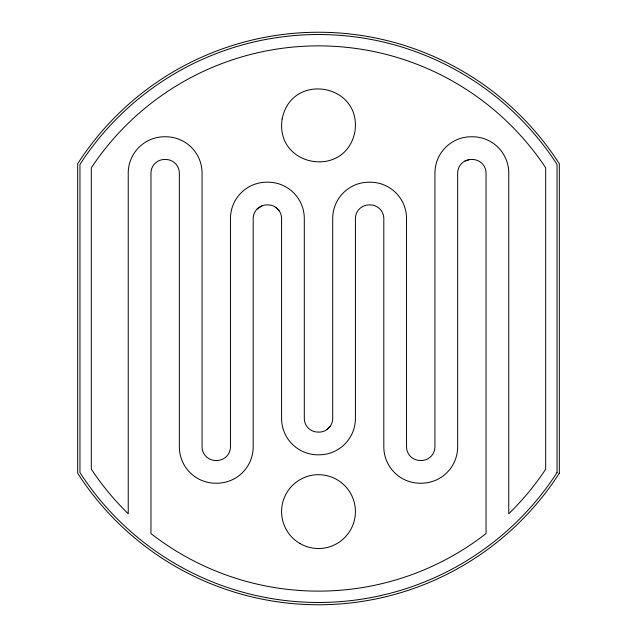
<?xml version="1.0" encoding="UTF-8"?>
<svg xmlns="http://www.w3.org/2000/svg" width="637" height="637" viewBox="0 0 637 637"><rect width="100%" height="100%" fill="white"/><g stroke="black" fill="none" stroke-linecap="round" stroke-linejoin="round"><path stroke-width="0.96" d="M330.093 426.472L327.084 429.489A13.632 13.632 0 0 1 321.199 431.926A20.854 20.854 0 0 1 317.935 432.093A13.632 13.632 0 0 1 304.303 418.461L304.303 218.539A36.349 36.349 0 0 0 267.954 182.19L266.815 182.19A36.349 36.349 0 0 0 230.467 218.539L230.467 446.856A13.632 13.632 0 0 1 218.969 460.32A20.862 20.862 0 0 1 215.696 460.487A13.632 13.632 0 0 1 202.064 446.856L202.064 173.105A36.349 36.349 0 0 0 165.716 136.756L164.585 136.756A36.349 36.349 0 0 0 128.236 173.105L128.236 513.748A272.62 272.62 0 0 1 91.314 469.198L91.314 167.802A272.62 272.62 0 0 1 545.686 167.802L545.686 469.198A272.62 272.62 0 0 1 508.764 513.748L508.764 173.105A36.349 36.349 0 0 0 472.415 136.756L471.284 136.756A36.349 36.349 0 0 0 434.936 173.105L434.936 446.856A13.632 13.632 0 0 1 423.43 460.32A20.862 20.862 0 0 1 420.165 460.487A13.632 13.632 0 0 1 406.533 446.856L406.533 218.539A36.349 36.349 0 0 0 370.185 182.19L369.046 182.19A36.349 36.349 0 0 0 332.697 218.539L332.697 418.461A13.632 13.632 0 0 1 330.093 426.472L327.084 429.489M257.181 208.904L262.603 205.576L264.681 205.074A20.854 20.854 0 0 1 267.954 204.907A13.632 13.632 0 0 1 275.964 207.511L278.982 210.528A13.632 13.632 0 0 1 281.586 218.539L281.586 418.461A36.349 36.349 0 0 0 317.935 454.81L319.065 454.81A36.349 36.349 0 0 0 355.414 418.461L355.414 218.539A13.632 13.632 0 0 1 366.92 205.074A20.854 20.854 0 0 1 370.185 204.907A13.632 13.632 0 0 1 383.816 218.539L383.816 446.856A36.349 36.349 0 0 0 420.165 483.212L421.304 483.212A36.349 36.349 0 0 0 457.653 446.856L457.653 173.105A13.632 13.632 0 0 1 465.09 160.954L469.151 159.64A20.862 20.862 0 0 1 472.415 159.473A13.632 13.632 0 0 1 486.047 173.105L486.047 533.559A272.62 272.62 0 0 1 150.953 533.559L150.953 173.105A13.632 13.632 0 0 1 162.451 159.64A20.862 20.862 0 0 1 165.716 159.473A13.632 13.632 0 0 1 179.347 173.105L179.347 446.856A36.349 36.349 0 0 0 215.696 483.212L216.835 483.212A36.349 36.349 0 0 0 253.184 446.856L253.184 218.539A13.632 13.632 0 0 1 262.603 205.576M465.09 160.954L469.151 159.64M275.964 207.511L278.982 210.528M282.143 118.984C274.69 166.942 345.461 179.419 354.857 131.803C362.31 83.845 291.539 71.368 282.143 118.984M559.318 473.251L559.318 163.749A286.252 286.252 0 0 0 77.682 163.749L77.682 473.251A286.252 286.252 0 0 0 559.318 473.251M557.041 472.582L557.041 164.418A283.983 283.983 0 0 0 79.959 164.418L79.959 472.582A283.983 283.983 0 0 0 557.041 472.582M300.043 543.576A36.914 36.914 0 0 0 355.414 511.607A36.914 36.914 0 0 0 300.043 479.637A36.914 36.914 0 0 0 300.043 543.576"/></g></svg>
